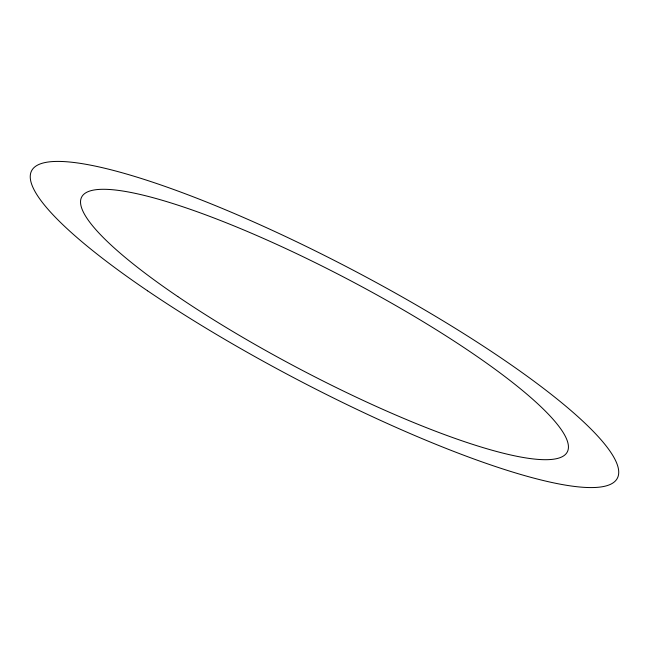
<?xml version="1.0" encoding="UTF-8"?>
<svg xmlns="http://www.w3.org/2000/svg" width="649" height="649" viewBox="0 0 649 649"><rect width="100%" height="100%" fill="white"/><g stroke="black" fill="none" stroke-linecap="round" stroke-linejoin="round"><path stroke-width="0.97" d="M147.566 290.809A330.739 61.404 27.7 0 0 616.55 479.522A330.739 61.404 27.7 0 0 209.384 203.169A330.739 61.404 27.7 0 0 147.566 290.809M177.81 296.569A274.202 50.906 27.7 0 0 566.626 453.026A274.202 50.906 27.7 0 0 229.065 223.913A274.202 50.906 27.7 0 0 177.81 296.569"/></g></svg>
